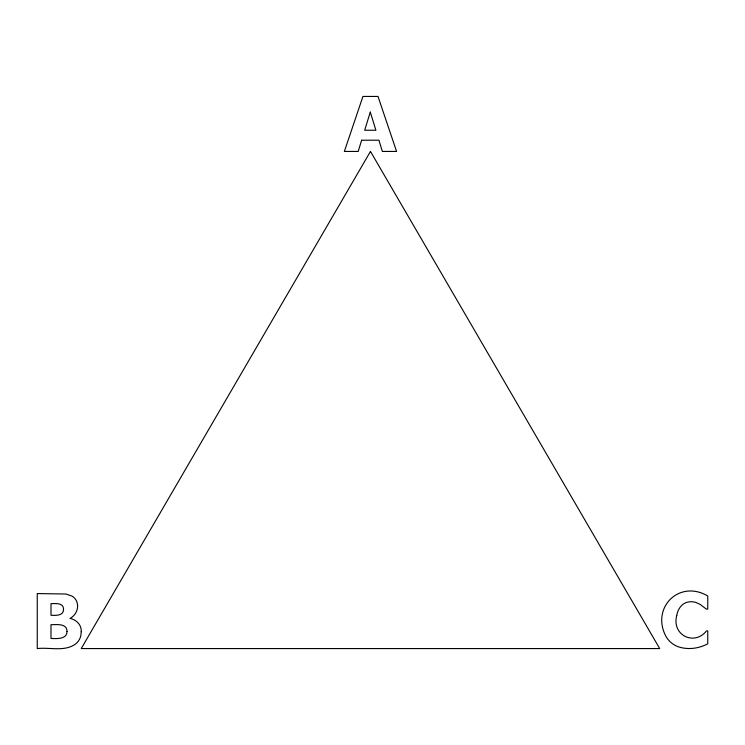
<?xml version="1.0" encoding="UTF-8"?>
<svg xmlns="http://www.w3.org/2000/svg" width="745" height="745" viewBox="0 0 745 745"><rect width="100%" height="100%" fill="white"/><g stroke="black" fill="none" stroke-linecap="round" stroke-linejoin="round"><path stroke-width="1.12" d="M676.758 615.528C671.413 634.805 694.061 646.474 706.493 630.903L707.75 630.903L707.75 643.829C698.698 648.634 687.775 650.05 677.997 646.688A23.374 23.374 0 0 1 666.263 636.956C650.357 608.19 679.077 579.042 707.75 595.991L707.75 609.112L706.344 609.112L700.402 604.568L696.175 602.556A15.412 15.412 0 0 0 685.866 602.658C680.632 604.782 677.596 610.146 676.758 615.528M81.242 631.713L80.851 635.569A14.686 14.686 0 0 1 75.515 644.053C64.47 651.977 49.71 647.116 37.25 648.56L37.25 593.56L65.858 594.016L71.716 595.963A10.579 10.579 0 0 1 77.219 603.068C78.83 609.224 75.319 615.715 70.011 618.415C76.372 619.607 81.689 624.971 81.242 631.713M67.022 631.453C67.031 639.527 56.49 638.633 50.995 638.474L50.995 624.692C56.555 624.71 67.115 623.146 67.022 631.453M63.548 609.112C63.856 615.938 55.707 615.51 50.995 615.277L50.995 603.646C55.465 603.636 63.437 602.537 63.548 609.112M361.642 140.209L358.205 151.44L344.358 151.44L362.936 96.44L378.004 96.44L396.582 151.44L382.362 151.44L378.926 140.209L361.642 140.209M370.284 112.104L364.668 130.245L375.899 130.245L370.284 112.104M370.47 151.44L81.242 648.56L659.697 648.56L370.47 151.44"/></g></svg>
